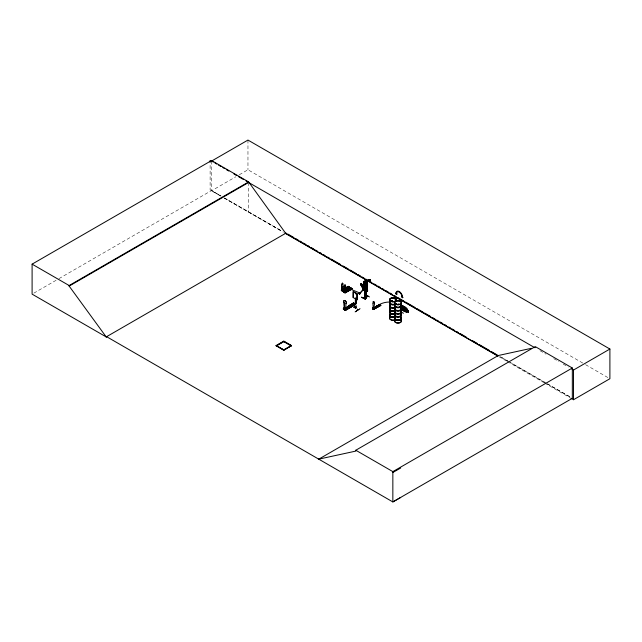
<?xml version="1.0" encoding="UTF-8"?>
<svg xmlns="http://www.w3.org/2000/svg" width="642" height="642" viewBox="0 0 642 642"><rect width="100%" height="100%" fill="white"/><g stroke="black" fill="none" stroke-linecap="round" stroke-linejoin="round"><path stroke-width="0.48" stroke-dasharray="3.21 2.41" d="M33.833 293.145L58.093 279.134M58.96 278.636L211.571 190.522L221.049 195.995M211.571 161.078L211.571 190.77L235.839 176.767M239.297 174.76L247.964 169.761L584.726 364.191M355.307 305.977L353.638 306.948L358.348 309.669L360.026 308.706L360.234 309.075L355.098 312.044L354.882 311.675L358.14 309.789L353.421 307.317M355.307 306.226L353.638 307.197L358.348 309.669M355.299 307.751L356.101 307.285L356.479 307.502L355.299 307.751L355.299 308.489L356.479 308.248L355.299 308.489L355.355 306.515M355.355 308.489L356.101 308.056L356.101 306.082M360.034 308.73L355.098 312.044M354.882 311.916L360.234 308.826M355.082 312.02L360.026 308.706M220.92 196.067L210.119 189.855L210.119 163.357M224.379 198.057L281.357 230.823L224.499 197.985M509.451 361.992L499.957 356.527L509.427 362M546.575 383.338L510.318 362.481L546.478 383.394M547.433 383.828L570.746 397.238M585.6 364.688L609.9 378.724M540.01 350.701L546.021 354.167M553.749 358.629L558.909 361.607M563.203 364.086L568.355 367.063M547.337 383.884L570.602 397.318M211.571 190.77L221.049 196.243M224.499 198.234L283.371 232.219M498.802 356.599L506.618 361.117M507.493 361.615L543.975 382.68M544.841 383.186L570.032 397.727M356.422 305.279L356.422 308.248M355.676 305.712L355.676 308.706M248.623 182.464L248.623 212.157M247.964 140.068L247.964 169.761M398.016 303.289A3.403 1.966 0 0 1 398.891 303.353"/><path stroke-width="0.96" d="M363.532 288.563L363.035 288.539L363.813 289.462M366.759 283.965L366.189 283.78A4.35 2.496 -65.5 0 1 369.896 280.482L370.121 279.792A5.08 2.913 -65.5 0 0 366.068 283.042L365.788 283.644L364.76 283.25L364.664 285.586L365.129 285.794L366.759 283.965L366.293 283.756M365.129 285.794L365.218 283.459L364.76 283.25M366.494 290.465L367.376 291.147M367.192 291.38L364.199 286.083L367.409 291.267M342.892 290.489L343.069 286.773A1.212 0.698 60 0 0 342.892 285.112L342.932 283.876M345.38 292.07L345.613 288.33A1.212 0.698 60 0 0 345.436 286.669L345.067 284.968M345.637 309.284L345.99 303.666A1.822 1.059 59.5 0 0 345.99 301.563A1.822 1.059 59.5 0 0 344.152 300.528A1.822 1.059 59.5 0 0 344.152 302.623L344.369 308.553L344.931 308M342.427 289.735L341.945 290.104L341.857 286.075A1.212 0.698 60 0 1 342.034 284.623L342.403 283.226M342.082 284.591L342.21 283.242M342.547 291.035L343.253 290.216L343.358 290.786C340.372 289.807 343.326 289.823 341.889 289.935M344.305 292.19L344.305 291.324L345.845 291.853L345.845 292.367L344.521 291.58L344.401 287.624A1.212 0.698 60 0 1 344.577 286.172L344.537 285.016L345.115 284.936M344.393 291.596L344.882 291.259L344.666 291.669M344.473 308.617C344.008 308.497 344.706 308.312 344.69 308.232M344.537 308.617L346.19 309.38L346.19 308.754L346.343 309.621L344.337 308.545L344.89 307.967M373.251 301.531L373.187 302.751A1.212 0.698 60 0 0 373.01 304.204L373.187 308.184L373.644 307.991L373.05 308.128L373.62 308.064M349.802 305.736L349.962 306.194M350.973 306.033L349.858 305.777M346.303 288.555L346.303 288.073M377.36 306.178L377.36 306.715L376.966 306.242M391.147 300.986C389.55 300.849 392.856 301.427 390.962 300.681M391.7 300.97L391.315 300.986M394.774 298.666L395.32 298.707L394.958 298.915M395.681 303.827L396.114 303.473M395.737 303.851L396.347 304.115M395.753 303.674L396.579 303.61L395.849 303.73M399.974 301.379L400.207 301.692M400.303 301.579L400.094 301.379M342.266 290.802L341.873 289.702L342.338 289.662L342.202 290.834L342.17 289.582L341.359 289.935L342.748 291.372L349.721 287.343L348.325 286.332L345.902 287.833L348.341 286.501M373.516 307.799L373.355 308.962L373.636 308L373.163 307.975L374.045 308.625L374.222 304.91A1.212 0.698 60 0 0 374.045 303.249L374.037 301.868M344.714 308.12L344.618 309.701L344.465 308.272L344.321 308.666M365.595 299.357L361.566 297.254M344.818 291.468L344.577 291.436M373.026 308.706L373.026 307.839L373.604 307.975L373.146 307.991M344.987 308.256L343.486 309.404M364.873 287.624L367.08 288.86L367.497 287.68M365.723 283.571A4.35 2.496 -65.5 0 1 369.439 280.265L370.514 279.88M373.203 301.563L373.973 301.724L374.093 303.217M363.26 298.04L367.336 295.689L363.476 297.92M363.549 289.06C363.613 285.883 364.68 291.372 363.87 287.865M367.072 283.628C368.203 284.35 366.205 281.87 367.481 283.796L367.497 291.171L367.553 283.748L367.072 283.628L367.112 290.995C366.903 290.866 366.887 289.237 367.617 289.991C368.564 293.442 361.221 286.517 363.3 290.136L364.118 289.109L363.3 290.136M367.055 290.938L367.208 283.547M350.917 306.122L350.38 305.472L349.81 306.041M344.85 291.42L344.361 291.291L344.361 292.15M364.608 289.783L365.298 289.775M366.365 290.481L365.715 290.481L366.462 290.497L366.044 290.296L366.044 298.129L365.964 290.28M345.709 288.21L346.383 288.194M348.486 289.63L348.309 290.104M395.159 298.795L394.822 298.875M396.082 304.051L396.491 303.586L396.579 304.043M399.886 301.588L400.311 301.628M361.117 284.326L360.652 284.262L362.12 286.95L360.547 284.326L361.117 284.326L363.821 289.422L360.772 284.125M362.353 284.414L361.069 283.7L363.749 286.051L364.6 288.33L362.313 286.517L361.277 284.671L361.727 284.703M360.547 284.326L364.544 286.284M362.915 285.401L362.248 284.422M363.035 288.138C359.689 284.575 366.823 292.246 365.876 289.044M364.078 286.22L365.884 289.117L364.351 286.452M363.565 288.932L367.593 291.067M363.701 289.028L363.765 289.422M359.961 293.041L362.995 289.879L360.194 293.193M361.711 297.174L365.619 299.405M364.841 289.959L365.266 289.807L364.544 289.743L365.001 289.558L364.921 297.398L364.841 289.558M350.917 305.993L349.866 306.001M348.245 289.823L348.943 289.743M348.879 290.104L348.879 289.694M363.669 286.244L364.11 281.405L363.645 281.661L364.126 281.79L364.15 286.364M341.713 290.778L348.574 286.581L341.44 290.633M341.592 290.649L348.59 286.645L348.325 286.332M342.571 291.275L349.617 287.175L348.429 286.605M349.697 287.351L349.376 287.094M342.547 291.251L343.358 290.272M344.754 292.383L344.666 291.171L343.855 291.516L345.227 292.953L352.209 288.932L350.821 288.017L351.174 288.338L343.847 292.094L350.821 287.913L350.115 288.427M350.821 288.017L343.751 292.102L344.2 292.359M352.105 288.651L344.794 292.704L352.105 288.651L350.821 287.913M345.043 292.84L345.845 291.853M345.99 303.666L345.91 303.714A1.822 1.059 59.5 0 0 345.91 301.612A1.822 1.059 59.5 0 0 344.072 300.576A1.822 1.059 59.5 0 0 344.072 302.671L344.345 308.537L344.393 307.743L343.35 308.361L343.35 309.131L345.42 310.495L355.78 304.396L353.694 303.144M343.342 309.139L343.871 309.613L353.293 304.011L343.823 309.596M353.212 303.867L343.735 309.452M346.343 308.842L345.3 309.46C345.765 310.921 344.024 309.653 345.316 310.335M344.898 310.094L354.408 304.533M355.098 304.011L344.762 310.11M345.139 310.327L355.628 304.22M355.524 304.268L353.67 303.04L345.773 307.703M379.398 304.645L380.875 305.48L373.636 309.356L374.511 308.401L374.511 308.914M380.626 305.335L379.478 304.565L379.831 304.886L372.833 308.898L372.52 308.064L373.323 307.719L372.52 308.064M366.237 282.544L367.047 283.042L364.086 281.34M363.685 281.637L364.126 281.79M366.189 281.1L364.913 280.385L364.961 281.926L364.327 282.055L364.335 284.791L364.985 286.324L366.173 286.99L366.807 286.172L366.229 281.076M367.063 288.948L364.833 287.648M346.19 308.754L345.147 309.998L343.494 309.067L344.545 307.831M344.465 308.585L344.577 308.192M348.895 305.704C354.641 308.232 346.11 306.017 349.938 305.086L351.888 306.346L349.938 305.086M350.877 304.541C356.623 307.061 348.092 304.846 351.92 303.923L353.87 305.175L351.92 303.923M352.618 303.505C358.364 306.033 349.842 303.818 353.67 302.888M343.566 309.444L354.047 303.257M345.019 310.263L355.62 303.987M345.059 310.287L355.628 304.139M401.114 305.472L405.094 307.727L405.23 307.253L401.242 304.99M405.094 307.727L405.23 307.253M401.114 309.428L405.094 311.691L405.23 311.209L401.242 308.946M405.094 311.691L405.23 311.209M403.393 313.296L401.025 311.787M106.668 336.705L106.251 336.954L32.1 294.14L32.1 264.143L211.571 160.524L248.623 181.911L285.674 233.303L497.807 355.78M211.571 160.524L211.571 161.078L247.964 140.068L609.9 349.031L609.9 378.724L573.507 399.733L570.907 398.225M32.1 264.143L69.151 285.529L248.623 181.911M400.704 497.454L392.848 501.932L106.62 336.681L106.195 336.922L69.151 286.083L248.623 182.464M106.195 336.922L286.091 233.062M341.857 286.075L342.074 289.871M345.557 288.362A1.212 0.698 60 0 0 345.38 286.701L345.436 285.602M344.521 286.204L344.577 286.172A1.212 0.698 60 0 0 344.345 287.656L344.401 287.624M341.359 289.935L342.17 289.582M342.298 291.107L349.368 287.03M342.411 291.115L349.609 287.07M342.659 291.259L349.689 287.335M347.595 289.871L348.301 289.365L349.585 290.208L348.301 289.365M348.935 289.109L349.641 288.595L350.925 289.438L349.641 288.595M343.943 292.214L351.15 288.338M344.794 292.696L351.856 288.611M367.625 290.032L364.062 288.459L367.2 290.088M355.299 293.611L356.101 293.153L356.101 293.956M355.676 293.827L356.479 293.37M357.024 293.851L357.024 299.79L357.024 293.851L353.172 291.628L353.172 297.567L357.104 299.75M353.172 297.567L353.252 291.58L357.104 293.811M276.092 345.589L283.804 341.135L291.516 345.589L283.804 350.291L276.092 345.589L283.804 350.042L291.516 345.589M276.092 345.837L283.804 341.383L291.516 345.837M283.804 341.632L276.517 345.837L283.804 349.794L291.091 345.837L283.804 341.632L283.804 341.135M365.836 294.822L369.503 296.933M365.001 296.981L364.544 297.198L364.921 297.366M363.42 298.105L367.28 295.874M367.794 295.97L363.91 298.41L367.762 296.187M364.118 298.522L367.962 296.267M366.125 298.105L366.125 297.703M379.478 304.46L372.681 308.818M379.494 304.629L372.44 308.674L373.901 309.5L373.451 309.243L380.521 305.159M372.585 308.754L379.815 304.886M379.743 304.773L372.866 308.906M372.617 308.128L373.7 309.163L374.511 308.401M380.762 305.207L373.564 309.243L380.77 305.303M403.32 306.234L407.213 308.946L407.172 312.373L406.715 312.582L402.069 309.444L402.069 306.009L406.747 308.208M403.32 310.616L402.149 309.404L402.149 306.041M407.213 309.893L406.707 308.971L404.34 307.606L403.328 307.751L403.328 309.115L404.34 310.431L408.472 312.084L408.472 310.624L407.172 309.917L408.392 310.672L408.392 312.036M407.172 311.378L408.432 312.108M318.336 459.399L498.232 355.532L531.375 348.325M318.753 459.15L355.804 451.093L355.804 450.235L535.276 346.616L572.327 368.002L572.327 398.313L392.848 501.932L392.848 471.621L572.327 368.002M535.276 347.474L534.858 347.723L246.038 180.972M571.789 369.046L573.507 370.041L609.9 349.031M392.848 472.488L400.704 468.01M350.821 306.065L350.091 306.13M346.383 288.435L345.813 288.435M376.966 306.322L377.64 306.427M363.589 289.085L367.417 291.235M391.476 301.146L390.882 301.098M377.36 306.627L376.846 306.403M342.25 283.242L342.732 283.459M370.025 279.663L369.664 279.583A5.08 2.913 -65.5 0 0 365.603 282.833L365.33 283.435L365.796 283.628M396.026 303.867L396.668 303.674M364.014 289.213L363.629 287.929M346.439 287.52L360.074 293.105M369.776 280.337L370.241 280.546M362.433 284.751L361.478 283.997M362.995 288.178L366.036 289.815L365.924 289.077M364.046 281.365L365.001 281.902M366.157 283.082L364.961 282.416L364.977 285.152L366.173 285.818L366.165 283.997M344.714 308.345L344.024 308.064L344.024 309.364M344.714 309.645L344.112 309.308L344.112 308.008M401.114 305.07L405.094 307.325M401.242 305.391L405.23 307.654M401.114 309.027L405.094 311.29M401.242 309.348L405.23 311.611M363.516 288.764L364.158 289.197M211.571 161.078L213.296 162.073M215.022 163.068L216.747 164.063M218.465 165.058L221.049 166.551M222.774 167.546L224.499 168.541M226.225 169.536L228.809 171.029M233.977 174.014L236.561 175.507M238.286 176.502L243.454 179.479M287.825 234.057L293.884 237.556M295.617 238.559L298.217 240.06M299.942 241.055L301.676 242.058M303.409 243.053L306.009 244.554M307.743 245.557L309.468 246.56M311.201 247.555L313.802 249.056M315.535 250.059L317.26 251.054M319.86 252.555L321.594 253.558M323.327 254.553L325.053 255.556M327.653 257.057L329.386 258.052M331.12 259.055L340.645 264.552M343.237 266.053L348.437 269.054M350.163 270.049L356.23 273.548M357.955 274.551L360.555 276.052M362.289 277.047L364.022 278.05M365.755 279.053L367.481 280.048M370.081 281.549L371.814 282.552M374.406 284.045L376.14 285.048M377.873 286.051L380.473 287.552M382.207 288.547L383.932 289.55M385.665 290.545L388.266 292.046M389.999 293.049L391.724 294.044M394.324 295.545L396.058 296.548M397.791 297.543L403.85 301.042M405.583 302.045L415.109 307.542M416.835 308.545L422.901 312.044M424.627 313.039L430.694 316.546M432.419 317.541L435.019 319.042M436.753 320.045L438.486 321.04M440.219 322.043L442.811 323.544M444.545 324.539L446.278 325.542M448.87 327.043L450.604 328.038M452.337 329.041L454.071 330.036M456.671 331.537L458.396 332.54M460.129 333.535L466.188 337.042M472.255 340.541L477.447 343.534M479.181 344.537L489.573 350.532M491.299 351.535L497.365 355.034M285.104 233.223L497.935 356.101M350.115 288.322L351.399 289.06M378.772 304.974L380.056 305.608M346.439 287.415L347.723 288.162M348.935 289.004L350.219 289.743M347.595 289.775L348.879 290.513M344.666 291.171L344.674 291.412M374.093 308.593L372.962 307.871L372.962 308.738M343.952 291.99L345.043 292.616M355.804 450.235L392.848 471.621M342.459 283.307L342.876 283.908M359.849 293.185C361.598 294.566 359.311 291.645 359.729 293.065M363.492 289.269L367.248 291.38L364.199 286.083M365.298 297.166L365.266 289.711M360.652 284.262L363.476 289.285M361.109 283.66L361.695 284.743M345.26 285.208L345.38 285.626M373.395 307.927L373.227 307.662M363.99 281.87L364.014 286.444M363.781 281.589L363.805 287.078M573.507 370.041L573.507 399.733M378.876 306.29L377.592 305.656M377.544 307.061L376.26 306.419M374.414 308.345L374.414 308.754M366.389 290.433L366.084 298.081L365.667 297.92L366.084 297.728L365.731 297.928L365.691 290.433M364.568 289.711L364.568 297.23M356.422 299.341L356.422 303.297M356.101 299.148L356.101 303.112M355.676 297.792L355.676 303.73M355.355 298.594L355.355 303.546M348.903 287.48L347.619 286.838M346.391 288.932L345.099 288.29M343.253 290.216L343.253 290.625L341.809 289.743L341.809 290.609M342.074 289.526L342.074 290.048M341.464 289.991L341.464 290.409M283.804 349.794L283.804 350.291M210.119 160.412L210.119 162.378M69.151 285.529L69.151 286.083M378.772 304.87A32.341 25.471 -85.4 0 1 389.758 302.053M401.001 307.895A3.451 1.99 0 0 1 398.016 310.88A3.451 1.99 0 0 1 395.023 307.895M400.961 308.096A3.403 1.966 0 0 1 398.016 311.041A3.403 1.966 0 0 1 395.063 308.096M400.937 310.664A3.379 1.95 0 0 1 398.016 313.593A3.379 1.95 0 0 1 395.087 310.664M400.961 310.84A3.411 1.966 0 0 1 398.016 313.794A3.411 1.966 0 0 1 395.063 310.84M401.001 304.613A3.451 1.99 0 0 1 398.016 307.606A3.451 1.99 0 0 1 395.023 304.613M400.961 307.55A3.403 1.966 0 0 1 398.016 310.495A3.403 1.966 0 0 1 395.063 307.55M400.961 304.822A3.403 1.966 0 0 1 398.016 307.767A3.403 1.966 0 0 1 395.063 304.822M401.001 307.727A3.451 1.99 0 0 1 398.016 310.712A3.451 1.99 0 0 1 395.023 307.727M401.001 304.444A3.451 1.99 0 0 1 398.016 307.438A3.451 1.99 0 0 1 395.023 304.444M400.953 304.276A3.395 1.958 0 0 1 398.016 307.213A3.395 1.958 0 0 1 395.071 304.276M401.001 317.236A3.451 1.99 0 0 1 398.016 320.222A3.451 1.99 0 0 1 395.023 317.236M400.961 317.437A3.403 1.966 0 0 1 398.016 320.382A3.403 1.966 0 0 1 395.063 317.437M400.937 320.005A3.379 1.95 0 0 1 398.016 322.934A3.379 1.95 0 0 1 395.087 320.005M400.945 311.145A3.387 1.958 0 0 1 398.016 314.074A3.387 1.958 0 0 1 395.079 311.145M400.953 320.181A3.395 1.958 0 0 1 398.016 323.119A3.395 1.958 0 0 1 395.071 320.181M400.961 310.977A3.411 1.966 0 0 1 398.016 313.93A3.411 1.966 0 0 1 395.063 310.977M401.001 313.954A3.451 1.99 0 0 1 398.016 316.947A3.451 1.99 0 0 1 395.023 313.954M400.961 316.891A3.403 1.966 0 0 1 398.016 319.836A3.403 1.966 0 0 1 395.063 316.891M400.961 314.163A3.403 1.966 0 0 1 398.016 317.108A3.403 1.966 0 0 1 395.063 314.163M401.001 317.068A3.451 1.99 0 0 1 398.016 320.053A3.451 1.99 0 0 1 395.023 317.068M401.001 313.786A3.451 1.99 0 0 1 398.016 316.779A3.451 1.99 0 0 1 395.023 313.786M400.953 313.617A3.395 1.958 0 0 1 398.016 316.554A3.395 1.958 0 0 1 395.071 313.617M395.472 307.422A3.451 1.99 0 0 1 390.93 307.59A3.451 1.99 0 0 1 390.039 305.014M395.432 307.59A3.395 1.958 0 0 1 390.962 307.759A3.395 1.958 0 0 1 390.087 305.223M395.44 310.222A3.411 1.966 0 0 1 390.954 310.391A3.411 1.966 0 0 1 390.079 307.847M395.44 310.367A3.411 1.966 0 0 1 390.954 310.535A3.411 1.966 0 0 1 390.079 307.991M395.472 304.139A3.451 1.99 0 0 1 390.93 304.316A3.451 1.99 0 0 1 390.039 301.74M390.593 301.323A3.451 1.99 0 0 1 392.134 300.809M395.432 307.036A3.395 1.958 0 0 1 390.962 307.205A3.395 1.958 0 0 1 390.087 304.669M395.432 304.308A3.395 1.958 0 0 1 390.962 304.485A3.395 1.958 0 0 1 390.087 301.949M390.625 301.539A3.395 1.958 0 0 1 391.331 301.226M395.472 307.253A3.451 1.99 0 0 1 390.93 307.422A3.451 1.99 0 0 1 390.039 304.846M395.472 303.971A3.451 1.99 0 0 1 390.93 304.147A3.451 1.99 0 0 1 390.039 301.571M390.593 301.154A3.451 1.99 0 0 1 392.134 300.641M395.432 303.762A3.395 1.958 0 0 1 390.962 303.931A3.395 1.958 0 0 1 390.087 301.395M390.625 300.994A3.395 1.958 0 0 1 392.15 300.48M395.472 316.763A3.451 1.99 0 0 1 390.93 316.931A3.451 1.99 0 0 1 390.039 314.355M395.432 316.931A3.395 1.958 0 0 1 390.962 317.1A3.395 1.958 0 0 1 390.087 314.564M395.44 319.564A3.411 1.966 0 0 1 390.954 319.732A3.411 1.966 0 0 1 390.079 317.188M395.424 310.632A3.379 1.95 0 0 1 390.97 310.8A3.379 1.95 0 0 1 390.103 308.272M395.44 319.684A3.411 1.966 0 0 1 390.954 319.852A3.411 1.966 0 0 1 390.079 317.308M395.44 310.463A3.411 1.966 0 0 1 390.954 310.632A3.411 1.966 0 0 1 390.079 308.088M395.472 313.481A3.451 1.99 0 0 1 390.93 313.657A3.451 1.99 0 0 1 390.039 311.081M395.432 316.378A3.395 1.958 0 0 1 390.962 316.546A3.395 1.958 0 0 1 390.087 314.01M395.432 313.649A3.395 1.958 0 0 1 390.962 313.818A3.395 1.958 0 0 1 390.087 311.29M395.472 316.594A3.451 1.99 0 0 1 390.93 316.763A3.451 1.99 0 0 1 390.039 314.187M395.472 313.312A3.451 1.99 0 0 1 390.93 313.489A3.451 1.99 0 0 1 390.039 310.913M395.432 313.103A3.395 1.958 0 0 1 390.962 313.272A3.395 1.958 0 0 1 390.087 310.736M363.565 286.059L363.364 286.701L364.873 288.346L363.228 286.765C363.372 287.897 362.072 286.934 362.826 286.396L361.39 284.823L362.955 286.316L363.123 285.794L363.565 286.059M403.786 309.532L405.319 309.821L406.763 311.571L405.608 309.701L406.755 309.588L406.715 309.083L405.311 309.211L403.858 307.39L405.038 309.348L403.786 309.532M358.782 293.514L359.817 294.397L358.83 293.474M344.457 288.667L341.255 290.513L344.465 288.731M397.029 293.988L396.234 294.405L395.456 293.097L395.994 293.402A4.582 2.672 59.6 0 1 399.26 291.516A4.582 2.672 59.6 0 1 402.534 297.11L403.072 297.423L402.237 297.808L401.394 296.468L401.94 296.773A3.828 2.231 59.6 0 0 399.212 292.102A3.828 2.231 59.6 0 0 396.483 293.683L397.029 293.988M363.107 285.698L361.911 285.032L362.955 286.878L364.15 287.544L363.107 285.698M365.94 281.252L365.17 280.827L365.94 281.742L365.94 281.252M406.707 309.701L404.34 308.337L404.34 309.701L406.707 311.065L406.707 309.701M408.184 310.792L407.758 310.551L408.184 311.667L408.184 310.792M348.429 287.752L347.145 287.014L348.429 287.752M379.591 305.881L378.298 305.143L379.591 305.881M347.097 288.523L345.813 287.776L347.097 288.523M378.25 306.651L376.966 305.913L378.25 306.651M396.315 304.22A3.403 1.966 0 0 0 401.419 302.518A3.403 1.966 0 0 0 396.315 300.817A3.403 1.966 0 0 0 396.315 304.22M396.315 304.485A3.395 1.958 0 0 0 401.411 302.783A3.387 1.958 0 0 0 396.315 301.082A3.395 1.958 0 0 0 396.315 304.485A3.387 1.958 0 0 0 401.402 302.775A3.395 1.958 0 0 0 396.315 301.09A3.387 1.958 0 0 0 396.315 304.477M391.331 301.339A3.403 1.966 0 0 0 396.435 299.637A3.403 1.966 0 0 0 391.331 297.936A3.403 1.966 0 0 0 391.331 301.339M391.331 301.604A3.395 1.958 0 0 0 396.427 299.91A3.395 1.958 0 0 0 391.331 298.209A3.395 1.958 0 0 0 391.331 301.604M391.323 301.451A3.411 1.966 0 0 0 396.435 299.742A3.411 1.966 0 0 0 391.323 298.04A3.411 1.966 0 0 0 391.323 301.451"/></g></svg>
